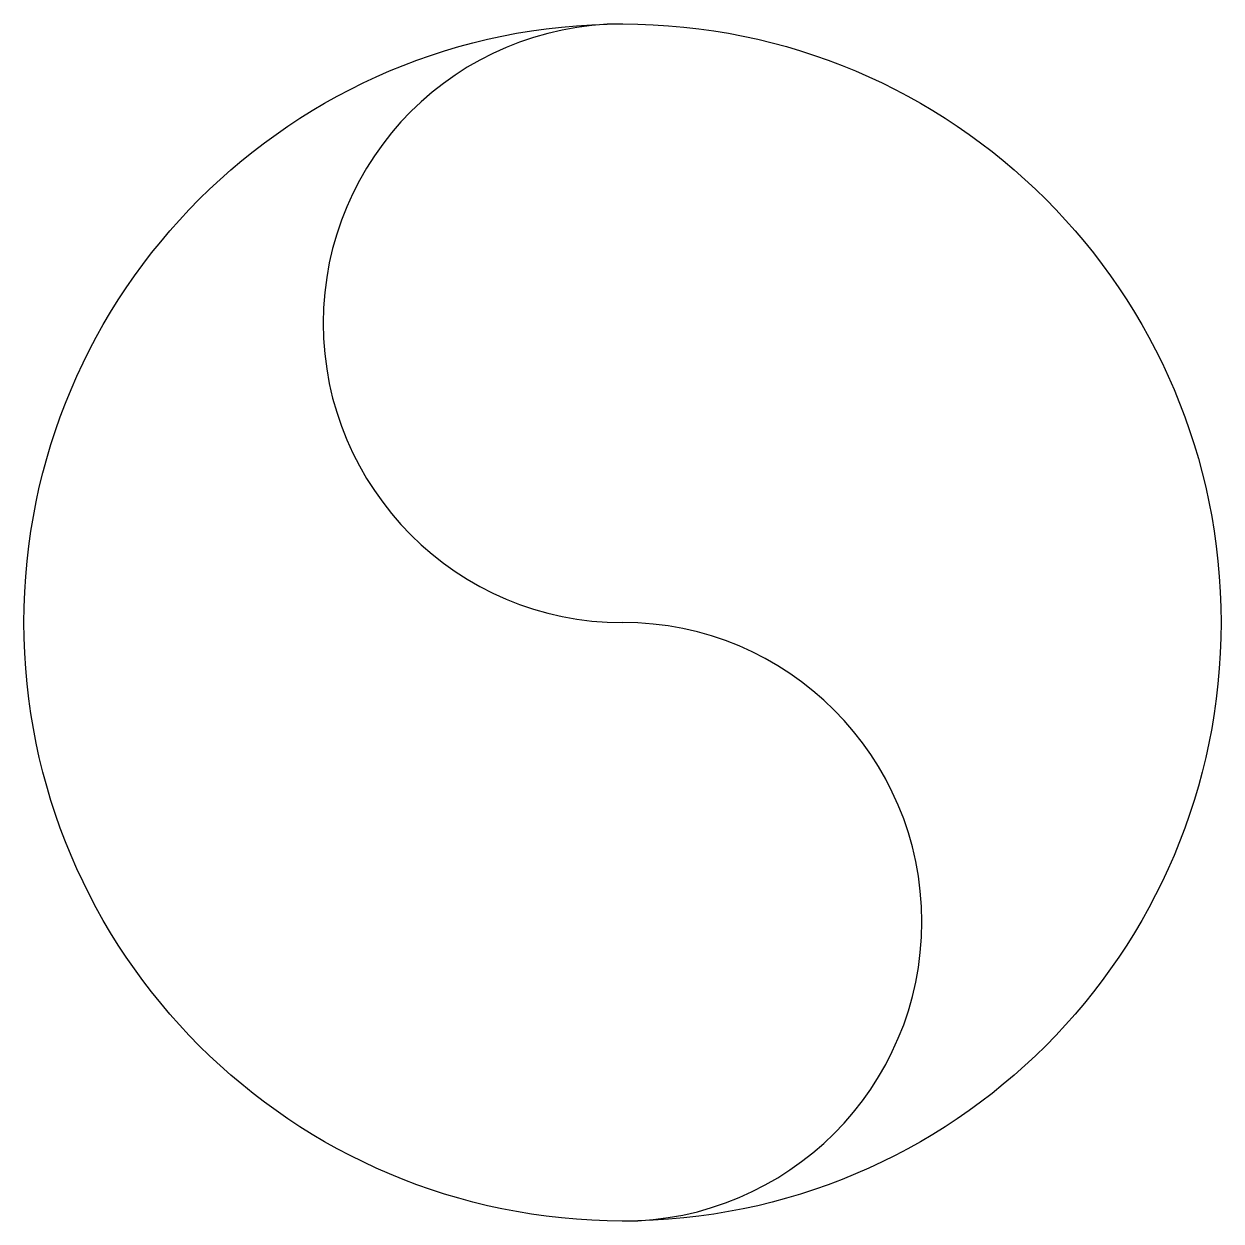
# Model space of a CAD drawing. Extents: x 1044.209 to 1044.35, y 3238.492 to 3238.633.
import ezdxf

# ---------------------------------------------------------------- set-up
doc = ezdxf.new("R2010")
doc.units = 0
doc.header["$LTSCALE"] = 96
doc.header["$MEASUREMENT"] = 0
doc.layers.get('0').update_dxf_attribs({"linetype": 'CONTINUOUS'})

msp = doc.modelspace()

# ---------------------------------------------------------------- linework, layer by layer
msp.add_circle((1044.27942, 3238.56254), 0.07031)
at = {"color": 8}
for centre, start, end in [((1044.27942, 3238.59769), 90, 270), ((1044.27942, 3238.52738), 270, 90)]:
    msp.add_arc(centre, 0.03516, start, end, dxfattribs=at)

doc.saveas('drawing.dxf')
